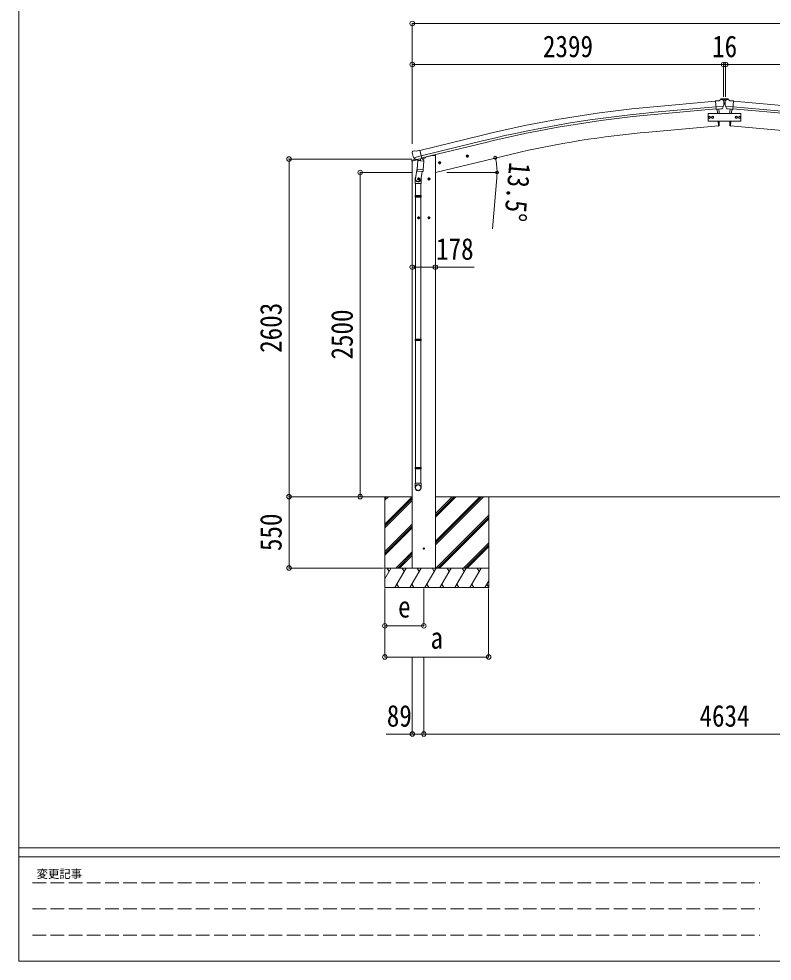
# Model space of a CAD drawing. Units: millimetres at full size, sheet at 1:35. Extents: x -9783 to 9892, y -6828 to 6752.
# Drawn here: x -9783 to -3978, y -6828 to 438 of the extents above; entities that cross this region are included whole.
import ezdxf
from ezdxf.enums import TextEntityAlignment as Align

# ---------------------------------------------------------------- set-up
doc = ezdxf.new("R2010")
doc.units = ezdxf.units.MM
doc.header["$LTSCALE"] = 35
doc.header["$PDMODE"] = 32
doc.header["$PDSIZE"] = 35
doc.linetypes.add('DASHED3', pattern=[4, 3, -1])
for name, color, linetype, lineweight in [('0-0_0', 7, 'Continuous', 9), ('0-1_本体', 4, 'Continuous', 9), ('0-2_部品', 7, 'Continuous', 9), ('0-3_ELV2', 3, 'Continuous', 9), ('0-A_寸法', 6, 'Continuous', 9), ('F-0_240', 7, 'Continuous', 9)]:
    doc.layers.add(name, color=color, linetype=linetype, lineweight=lineweight)
doc.styles.add('ＭＳ ゴシック', font='')
doc.styles.get('ＭＳ ゴシック').set_extended_font_data('MS Gothic')

msp = doc.modelspace()

# ---------------------------------------------------------------- linework, layer by layer
at = {"layer": '0-0_0'}
for p, q in [((-7348.36, -3246.73), (-6751.47, -3246.73)), ((-6962.47, -3274.06), (-6935.09, -3246.68)), ((-6962.47, -3259.92), (-6949.23, -3246.68)), ((-6962.47, -3246.73), (-6962.47, -3946.68)), ((-6962.47, -3457.9), (-6751.47, -3246.91)), ((-6962.47, -3472.05), (-6751.47, -3261.05)), ((-6573.47, -3617.69), (-6202.46, -3246.68)), ((-6573.47, -3589.4), (-6230.74, -3246.68)), ((-6573.47, -3603.54), (-6216.6, -3246.68)), ((-6573.47, -3405.56), (-6414.59, -3246.68)), ((-6573.47, -3391.41), (-6428.73, -3246.68)), ((-6573.47, -3377.27), (-6442.88, -3246.68)), ((-6573.47, -3246.73), (-3987.02, -3246.73)), ((-6162.47, -3246.68), (-6162.47, -3946.68)), ((-2117.15, -3246.72), (-4703.6, -3246.72)), ((-6962.47, -3486.19), (-6751.47, -3275.19)), ((-6568.62, -3796.68), (-6162.47, -3390.54)), ((-6554.47, -3796.68), (-6162.47, -3404.68)), ((-6962.47, -3670.04), (-6751.47, -3459.04)), ((-6962.47, -3684.18), (-6751.47, -3473.18)), ((-6962.47, -3698.32), (-6751.47, -3487.32)), ((-6540.33, -3796.68), (-6162.47, -3418.82)), ((-6356.48, -3796.68), (-6162.47, -3602.67)), ((-6342.34, -3796.68), (-6162.47, -3616.81)), ((-6328.2, -3796.68), (-6162.47, -3630.95)), ((-6876.98, -3796.68), (-6751.47, -3671.17)), ((-6862.84, -3796.68), (-6751.47, -3685.31)), ((-6848.7, -3796.68), (-6751.47, -3699.45)), ((-6962.47, -3880.51), (-6914.07, -3796.67)), ((-6162.47, -3796.68), (-6962.47, -3796.68)), ((-6929.08, -3822.66), (-6944.08, -3796.68)), ((-6885.21, -3946.68), (-6798.6, -3796.68)), ((-6813.61, -3822.66), (-6828.61, -3796.68)), ((-6769.74, -3946.68), (-6683.14, -3796.68)), ((-6573.47, -3796.68), (-6751.47, -3796.68)), ((-6698.14, -3822.66), (-6713.14, -3796.68)), ((-6654.27, -3946.68), (-6567.67, -3796.68)), ((-6582.67, -3822.66), (-6597.67, -3796.67)), ((-6538.8, -3946.68), (-6452.19, -3796.68)), ((-6467.2, -3822.66), (-6482.2, -3796.68)), ((-6423.33, -3946.68), (-6336.72, -3796.68)), ((-6366.73, -3796.68), (-6351.72, -3822.66)), ((-6307.86, -3946.68), (-6221.25, -3796.68)), ((-6236.25, -3822.66), (-6251.26, -3796.68)), ((-6870.21, -3920.7), (-6855.21, -3946.68)), ((-6754.74, -3920.7), (-6739.74, -3946.68)), ((-6639.27, -3920.7), (-6624.27, -3946.68)), ((-6523.8, -3920.7), (-6508.8, -3946.68)), ((-6408.33, -3920.7), (-6393.33, -3946.68)), ((-6292.86, -3920.7), (-6277.86, -3946.68)), ((-6192.39, -3946.68), (-6162.47, -3894.87)), ((-6177.39, -3920.7), (-6162.47, -3946.53)), ((-6962.47, -3946.68), (-6162.47, -3946.68))]:
    msp.add_line(p, q, dxfattribs=at)
msp.add_circle((-6662.47, -3646.68), 5, dxfattribs=at)
at = {"layer": '0-1_本体'}
for p, q in [((-4892.46, -240.12), (-4415.15, -196.8)), ((-3798.17, -240.12), (-4275.48, -196.8)), ((-4888.55, -283.16), (-4411.43, -239.86)), ((-4887.03, -299.88), (-4409.76, -256.56)), ((-4402.46, -259.73), (-4399.7, -291.21)), ((-4288.17, -259.73), (-4290.92, -291.21)), ((-3803.59, -299.87), (-4280.86, -256.56)), ((-3802.07, -283.16), (-4279.19, -239.85)), ((-4394.45, -351.21), (-4391.21, -388.35)), ((-4296.17, -351.21), (-4299.42, -388.34)), ((-4391.21, -388.35), (-4929.14, -435.41)), ((-4299.42, -388.34), (-3761.48, -435.41)), ((-6692, -576.53), (-6209.15, -458.95)), ((-6198.93, -500.94), (-6681.94, -618.44)), ((-6678, -634.87), (-6194.96, -517.25)), ((-6649.48, -629.16), (-6597.47, -616.68)), ((-6573.47, -616.68), (-6597.47, -616.68)), ((-5985.38, -605.49), (-6573.47, -746.68)), ((-6573.47, -616.68), (-6573.47, -3796.68)), ((-6751.47, -3796.68), (-6751.47, -660.12))]:
    msp.add_line(p, q, dxfattribs=at)
at = {"layer": '0-1_本体', "color": 6}
msp.add_line((-6573.47, -1476.86), (-6751.47, -1476.86), dxfattribs=at)
at = {"layer": '0-1_本体'}
for centre, radius, start, end in [((-4078.44, -9208.7), 9005.44, 95.18612, 103.68612), ((-4078.44, -9208.7), 8962.23, 95.18612, 103.68612), ((-4078.44, -9208.7), 8945.44, 95.18612, 103.68612), ((-4282.88, -7813.82), 7406.65, 95.00571, 103.2889)]:
    msp.add_arc(centre, radius, start, end, dxfattribs=at)
at = {"layer": '0-2_部品'}
for p, q in [((-4388.52, -193.37), (-4415.09, -195.7)), ((-4409.43, -260.36), (-4415.09, -195.7)), ((-4388.52, -193.37), (-4376.8, -186.61)), ((-4361.9, -185.02), (-4375.56, -186.21)), ((-4352.76, -190.77), (-4358.25, -186.17)), ((-4351.7, -192.81), (-4351.58, -194.16)), ((-4338.92, -192.81), (-4339.04, -194.15)), ((-4337.86, -190.77), (-4332.38, -186.17)), ((-4328.73, -185.02), (-4315.06, -186.21)), ((-4302.1, -193.37), (-4313.82, -186.6)), ((-4302.1, -193.37), (-4275.54, -195.69)), ((-4281.19, -260.35), (-4275.54, -195.69)), ((-4352.22, -235.66), (-4411.14, -240.82)), ((-4399.47, -259.49), (-4409.43, -260.36)), ((-4399.7, -291.21), (-4402.46, -259.73)), ((-4386.59, -280.53), (-4388.09, -258.57)), ((-4386.13, -291.21), (-4386.59, -280.53)), ((-4365.86, -256.55), (-4373.57, -257.22)), ((-4363.47, -255.15), (-4352.54, -236.21)), ((-4338.4, -235.66), (-4279.48, -240.81)), ((-4327.15, -255.14), (-4338.08, -236.2)), ((-4324.76, -256.54), (-4317.06, -257.22)), ((-4304.5, -291.21), (-4304.04, -280.52)), ((-4304.04, -280.52), (-4302.53, -258.57)), ((-4291.16, -259.48), (-4281.19, -260.35)), ((-4290.92, -291.21), (-4288.17, -259.73)), ((-4391.41, -386.06), (-4394.45, -351.21)), ((-4386.01, -385.61), (-4385.17, -359.98)), ((-4385.17, -359.98), (-4385.11, -351.21)), ((-4305.45, -359.98), (-4305.52, -351.21)), ((-4304.62, -385.61), (-4305.45, -359.98)), ((-4299.22, -386.06), (-4296.17, -351.21)), ((-4391.16, -388.83), (-4391.41, -386.06)), ((-4388.55, -388.44), (-4391.16, -388.83)), ((-4302.07, -388.44), (-4299.46, -388.83)), ((-4299.46, -388.83), (-4299.22, -386.06)), ((-6745.98, -582.31), (-6732.8, -579.14)), ((-6718.24, -581.82), (-6731.5, -579.12)), ((-6718.24, -581.82), (-6692.31, -575.59)), ((-6754.04, -660.73), (-6712.34, -650.72)), ((-6754.04, -653.84), (-6754.04, -660.73)), ((-6753.3, -593.13), (-6753.02, -594.28)), ((-6749.08, -584.56), (-6752.94, -590.85)), ((-6726.35, -644.83), (-6751.74, -650.93)), ((-6739.24, -633.44), (-6681.74, -619.63)), ((-6722.39, -648.35), (-6738.77, -633.86)), ((-6719.68, -648.92), (-6712.16, -647.11)), ((-6718.93, -648.45), (-6717.4, -648.09)), ((-6717.4, -648.09), (-6680.7, -639.28)), ((-6715.56, -648.31), (-6715.62, -649.06)), ((-6714.86, -650.1), (-6689.05, -656.53)), ((-6706.17, -652.26), (-6706.4, -655.55)), ((-6686.65, -641.1), (-6687.67, -655.71)), ((-6680.7, -639.28), (-6679.17, -638.91)), ((-6677.61, -636.8), (-6676.67, -636.87)), ((-6676.67, -636.87), (-6663.36, -652.19)), ((-6672.72, -641.21), (-6653.32, -636.55)), ((-6663.36, -652.19), (-6663.8, -658.53)), ((-6649.48, -627.93), (-6649.48, -631.69)), ((-6335.97, -622.91), (-6316.52, -618.24)), ((-6331.41, -615.13), (-6333.54, -622.33)), ((-6324.11, -613.38), (-6331.41, -615.13)), ((-6323.91, -630.3), (-6328.58, -610.85)), ((-6318.95, -618.83), (-6324.11, -613.38)), ((-6321.08, -626.02), (-6318.95, -618.83)), ((-6710.88, -697.51), (-6726.8, -793.68)), ((-6713.47, -734.75), (-6712.6, -722.28)), ((-6707.94, -655.44), (-6712.62, -722.28)), ((-6666.93, -725.47), (-6712.62, -722.28)), ((-6662.25, -658.64), (-6707.94, -655.44)), ((-6666.94, -725.47), (-6667.83, -738.17)), ((-6666.93, -725.47), (-6662.25, -658.64)), ((-6549.9, -674.27), (-6530.45, -669.6)), ((-6545.34, -666.49), (-6547.48, -673.69)), ((-6538.05, -664.74), (-6545.34, -666.49)), ((-6537.84, -681.66), (-6542.51, -662.21)), ((-6532.88, -670.19), (-6538.05, -664.74)), ((-6535.01, -677.38), (-6532.88, -670.19)), ((-6728.95, -830.85), (-6728.95, -796.49)), ((-6713.08, -736.1), (-6713.08, -736.1)), ((-6692.47, -796.92), (-6712.47, -796.92)), ((-6711.63, -736.88), (-6669.93, -739.8)), ((-6702.47, -789.41), (-6708.97, -793.16)), ((-6708.97, -793.16), (-6708.97, -800.67)), ((-6702.47, -806.92), (-6702.47, -786.92)), ((-6695.97, -793.16), (-6702.47, -789.41)), ((-6675.36, -739.42), (-6686.09, -803.01)), ((-6682.95, -796.19), (-6682.95, -830.85)), ((-6612.47, -796.92), (-6632.47, -796.92)), ((-6622.47, -789.41), (-6628.97, -793.16)), ((-6628.97, -793.16), (-6628.97, -800.67)), ((-6622.47, -806.92), (-6622.47, -786.92)), ((-6615.97, -793.16), (-6622.47, -789.41)), ((-6682.95, -830.85), (-6728.95, -830.85)), ((-6726.95, -830.85), (-6726.95, -924.85)), ((-6708.97, -800.67), (-6702.47, -804.42)), ((-6684.95, -830.85), (-6684.95, -924.85)), ((-6628.97, -800.67), (-6622.47, -804.42)), ((-6728.95, -926.85), (-6727.95, -924.85)), ((-6682.95, -926.85), (-6728.95, -926.85)), ((-6682.95, -934.85), (-6728.95, -934.85)), ((-6683.95, -924.85), (-6727.95, -924.85)), ((-6683.95, -936.85), (-6727.95, -936.85)), ((-6726.95, -936.85), (-6726.95, -2031.03)), ((-6684.95, -936.85), (-6684.95, -2031.03)), ((-6682.95, -926.85), (-6683.95, -924.85)), ((-6682.95, -934.85), (-6683.95, -936.85)), ((-6682.95, -926.85), (-6682.95, -934.85)), ((-6702.47, -1089.41), (-6708.97, -1093.16)), ((-6702.47, -1106.92), (-6702.47, -1086.92)), ((-6695.97, -1093.16), (-6702.47, -1089.41)), ((-6622.47, -1089.41), (-6628.97, -1093.16)), ((-6622.47, -1106.92), (-6622.47, -1086.92)), ((-6615.97, -1093.16), (-6622.47, -1089.41)), ((-6692.47, -1096.92), (-6712.47, -1096.92)), ((-6708.97, -1093.16), (-6708.97, -1100.67)), ((-6708.97, -1100.67), (-6702.47, -1104.42)), ((-6612.47, -1096.92), (-6632.47, -1096.92)), ((-6628.97, -1093.16), (-6628.97, -1100.67)), ((-6628.97, -1100.67), (-6622.47, -1104.42)), ((-6728.95, -2033.03), (-6727.95, -2031.03)), ((-6682.95, -2033.03), (-6728.95, -2033.03)), ((-6683.95, -2031.03), (-6727.95, -2031.03)), ((-6682.95, -2033.03), (-6683.95, -2031.03)), ((-6682.95, -2033.03), (-6682.95, -2041.03)), ((-6682.95, -2041.03), (-6728.95, -2041.03)), ((-6683.95, -2043.03), (-6727.95, -2043.03)), ((-6726.95, -2043.03), (-6726.95, -3021.22)), ((-6684.95, -2043.03), (-6684.95, -3021.22)), ((-6682.95, -2041.03), (-6683.95, -2043.03)), ((-6728.95, -3023.22), (-6727.95, -3021.22)), ((-6682.95, -3023.22), (-6728.95, -3023.22)), ((-6682.95, -3031.22), (-6728.95, -3031.22)), ((-6683.95, -3021.22), (-6727.95, -3021.22)), ((-6683.95, -3033.22), (-6727.95, -3033.22)), ((-6726.95, -3033.22), (-6726.95, -3143.22)), ((-6684.95, -3033.22), (-6684.95, -3143.22)), ((-6682.95, -3023.22), (-6683.95, -3021.22)), ((-6682.95, -3031.22), (-6683.95, -3033.22)), ((-6682.95, -3023.22), (-6682.95, -3031.22)), ((-6728.95, -3177.36), (-6728.95, -3143.22)), ((-6682.95, -3143.22), (-6728.95, -3143.22)), ((-6682.95, -3177.36), (-6682.95, -3143.22))]:
    msp.add_line(p, q, dxfattribs=at)
for points in [[(-4399.47, -259.49), (-4399.2, -259.55), (-4373.82, -257.33), (-4373.57, -257.22)], [(-4352.15, -235.03), (-4352.44, -236.01), (-4352.54, -236.21)], [(-4338.47, -235.02), (-4338.19, -236.01), (-4338.08, -236.2)], [(-4291.16, -259.48), (-4291.43, -259.55), (-4316.8, -257.33), (-4317.06, -257.22)], [(-6686.88, -641.04), (-6677.16, -638.71), (-6692.31, -575.59)], [(-6739.51, -632.86), (-6738.93, -633.7), (-6738.77, -633.86)], [(-6686.88, -641.04), (-6687.12, -641.19), (-6711.88, -647.14), (-6712.16, -647.11)], [(-6333.54, -622.33), (-6328.38, -627.77), (-6321.08, -626.02)], [(-6547.48, -673.69), (-6542.31, -679.13), (-6535.01, -677.38)], [(-6702.47, -804.42), (-6695.97, -800.67), (-6695.97, -793.16)], [(-6622.47, -804.42), (-6615.97, -800.67), (-6615.97, -793.16)], [(-6728.95, -926.85), (-6728.95, -934.85), (-6727.95, -936.85)], [(-6702.47, -1104.42), (-6695.97, -1100.67), (-6695.97, -1093.16)], [(-6622.47, -1104.42), (-6615.97, -1100.67), (-6615.97, -1093.16)], [(-6728.95, -2033.03), (-6728.95, -2041.03), (-6727.95, -2043.03)], [(-6728.95, -3023.22), (-6728.95, -3031.22), (-6727.95, -3033.22)]]:
    msp.add_lwpolyline(points, dxfattribs=at)
for centre, radius in [((-4437.31, -321.21), 6.5), ((-4253.31, -321.21), 6.5), ((-6326.24, -620.58), 8.5), ((-6326.24, -620.58), 7.7), ((-6326.24, -620.58), 6.5), ((-6540.18, -671.94), 8.5), ((-6540.18, -671.94), 7.7), ((-6540.18, -671.94), 6.5), ((-6702.47, -796.92), 8.5), ((-6702.47, -796.92), 7.7), ((-6702.47, -796.92), 6.5), ((-6622.47, -796.92), 8.5), ((-6622.47, -796.92), 7.7), ((-6622.47, -796.92), 6.5), ((-6702.47, -1096.92), 8.5), ((-6702.47, -1096.92), 7.7), ((-6622.47, -1096.92), 8.5), ((-6622.47, -1096.92), 7.7), ((-6702.47, -1096.92), 6.5), ((-6622.47, -1096.92), 6.5)]:
    msp.add_circle(centre, radius, dxfattribs=at)
at = {"layer": '0-2_部品', "color": 4}
msp.add_circle((-6662.47, -3646.68), 4.5, dxfattribs=at)
at = {"layer": '0-2_部品'}
for centre, radius, start, end in [((-4375.3, -189.2), 3, 95, 120), ((-4361.46, -190), 5, 50.00648, 94.99352), ((-4553.21, -211.8), 202.4, 353.4085, 5), ((-4137.41, -211.79), 202.4, 175, 186.5915), ((-4329.16, -190), 5, 85.00648, 129.99352), ((-4315.32, -189.2), 3, 60, 85), ((-4388.99, -385.48), 3, 278.50322, 357.46219), ((-4301.63, -385.47), 3, 182.53781, 261.49678), ((-6732.1, -582.06), 3, 78.5, 103.5), ((-6751.04, -653.84), 3, 103.5, 180), ((-6556.22, -547.03), 202.4, 193.5, 205.09125), ((-6744.82, -587.17), 5, 103.5, 148.5), ((-6719.05, -647.97), 0.5, 248.23754, 283.5), ((-6716.06, -648.28), 0.5, 356, 103.5), ((-6714.62, -649.13), 1, 176, 256), ((-6686.05, -641.18), 0.604, 100.59842, 172.20595), ((-6679.29, -638.42), 0.5, 283.5, 318.76246), ((-6654.48, -631.69), 5, 283.5, 0), ((-6688.69, -655.56), 1.03, 250.03897, 351.96569), ((-6698.95, -796.49), 30, 177.45142, 180), ((-6711.53, -734.92), 1.95, 175.04017, 217.47766), ((-6711.49, -734.89), 2, 217.40962, 266), ((-6669.79, -737.8), 2, 266, 349.46843)]:
    msp.add_arc(centre, radius, start, end, dxfattribs=at)
for centre, major_axis, ratio, start_param, end_param in [((-4347.37, -188.77), (-15.35, 3.44), 0.101033, 5.9751426, 5.9753737), ((-4354.69, -193.07), (2.71, -1.31), 0.997474, 0.5366567, 1.3225652), ((-4335.93, -193.06), (-2.71, -1.31), 0.997474, 4.9606201, 5.7465286), ((-4343.25, -188.76), (15.35, 3.44), 0.101033, 0.3078116, 0.3080427), ((-4366.13, -253.55), (1.62, -2.54), 0.997631, 5.8041905, 5.8929484), ((-4366.2, -253.44), (-3.5, 2.17), 0.650902, 2.1145521, 2.1873627), ((-4366.07, -253.64), (1.62, -2.54), 0.997631, 5.965759, 6.7621801), ((-4324.55, -253.63), (-1.62, -2.54), 0.997631, 5.8041905, 6.6006116), ((-4324.42, -253.44), (3.5, 2.17), 0.650902, 4.0958226, 4.1686332), ((-4324.49, -253.55), (-1.62, -2.54), 0.997631, 0.3902369, 0.4789948), ((-6750.38, -592.42), (-1.57, -2.57), 0.99628, 4.712389, 5.4996506), ((-6720.4, -646.09), (-0.73, -2.92), 0.997631, 5.8041905, 6.6006116), ((-6720.35, -645.87), (2.63, 3.16), 0.650902, 4.0958226, 4.1686332), ((-6720.38, -645.99), (-0.73, -2.92), 0.997631, 0.3902369, 0.4789948), ((-6705.95, -796.19), (23, 0), 0.996195, 2.5560258, 6.5663028), ((-6705.95, -796.19), (21, 0), 0.996195, 2.9349147, 5.9512394), ((-6705.95, -3175.62), (-23, 0), 0.996195, 3.1415927, 6.2831853), ((-6705.95, -3177.36), (-23, 0), 0.996195, 3.1415927, 6.2831853), ((-6705.95, -3177.36), (0, -23.43), 0.981806, 4.712389, 7.8539816)]:
    msp.add_ellipse(centre, major_axis=major_axis, ratio=ratio, start_param=start_param, end_param=end_param, dxfattribs=at)
msp.add_ellipse((-6705.95, -3177.36), major_axis=(21, 0), ratio=0.996195, dxfattribs=at)
at = {"layer": '0-3_ELV2'}
for p, q in [((-4349.31, -177.95), (-4373.45, -180.06)), ((-4349.31, -177.95), (-4341.31, -177.95)), ((-4344.05, -182.67), (-4343.21, -182.67)), ((-4344.05, -215.37), (-4343.21, -215.37)), ((-4341.31, -177.95), (-4317.17, -180.06)), ((-4313.81, -185.88), (-4317.17, -180.06)), ((-4313.81, -186.55), (-4313.81, -185.88)), ((-4351.06, -219.45), (-4339.67, -219.45))]:
    msp.add_line(p, q, dxfattribs=at)
at = {"layer": '0-3_ELV2', "color": 6}
for p, q in [((-6751.32, -5076.83), (-6662.32, -5076.83)), ((-6662.32, -5076.83), (-2028.3, -5076.83))]:
    msp.add_line(p, q, dxfattribs=at)
at = {"layer": '0-3_ELV2'}
for points in [[(-4376.81, -186.46), (-4376.81, -185.88), (-4373.45, -180.06)], [(-4346.57, -181.83), (-4347.41, -181.83), (-4347.41, -182.67), (-4346.57, -182.67)], [(-4346.57, -214.53), (-4347.41, -214.53), (-4347.41, -215.37), (-4346.57, -215.37)], [(-4344.89, -180.99), (-4344.89, -180.15), (-4345.73, -180.15), (-4345.73, -180.99)], [(-4345.73, -183.51), (-4345.73, -184.35), (-4344.89, -184.35), (-4344.89, -183.51)], [(-4344.89, -213.69), (-4344.89, -212.85), (-4345.73, -212.85), (-4345.73, -213.69)], [(-4345.73, -216.21), (-4345.73, -217.05), (-4344.89, -217.05), (-4344.89, -216.21)], [(-4343.21, -182.67), (-4343.21, -181.83), (-4344.05, -181.83)], [(-4343.21, -215.37), (-4343.21, -214.53), (-4344.05, -214.53)]]:
    msp.add_lwpolyline(points, dxfattribs=at)
for points in [[(-4220.31, -351.21), (-4220.31, -291.21), (-4470.31, -291.21), (-4470.31, -351.21)], [(-4468.32, -321.21), (-4464.56, -314.71), (-4457.06, -314.71), (-4453.31, -321.21), (-4457.06, -327.71), (-4464.56, -327.71)], [(-4444.82, -321.21), (-4441.06, -314.71), (-4433.56, -314.71), (-4429.81, -321.21), (-4433.56, -327.71), (-4441.06, -327.71)], [(-4245.81, -321.21), (-4249.56, -314.71), (-4257.06, -314.71), (-4260.82, -321.21), (-4257.06, -327.71), (-4249.56, -327.71)], [(-4222.31, -321.21), (-4226.06, -314.71), (-4233.56, -314.71), (-4237.32, -321.21), (-4233.56, -327.71), (-4226.06, -327.71)]]:
    msp.add_lwpolyline(points, close=True, dxfattribs=at)
for centre, radius in [((-4345.31, -182.25), 3.5), ((-4345.31, -214.95), 3.5), ((-4460.81, -321.21), 8.5), ((-4460.81, -321.21), 7.7), ((-4460.81, -321.21), 6.5), ((-4437.31, -321.21), 8.5), ((-4437.31, -321.21), 7.7), ((-4437.31, -321.21), 6.5), ((-4253.31, -321.21), 8.5), ((-4253.31, -321.21), 7.7), ((-4253.31, -321.21), 6.5), ((-4229.81, -321.21), 8.5), ((-4229.81, -321.21), 7.7), ((-4229.81, -321.21), 6.5)]:
    msp.add_circle(centre, radius, dxfattribs=at)
for centre, start, end in [((-4346.57, -180.99), 270, 0), ((-4346.57, -183.51), 0, 90), ((-4346.57, -213.69), 270, 0), ((-4346.57, -216.21), 0, 90), ((-4344.05, -180.99), 180, 270), ((-4344.05, -183.51), 90, 180), ((-4344.05, -213.69), 180, 270), ((-4344.05, -216.21), 90, 180)]:
    msp.add_arc(centre, 0.84, start, end, dxfattribs=at)
at = {"layer": '0-A_寸法'}
for p, q in [((-6751.47, 401.68), (-6751.47, 85.06)), ((-6751.47, 401.68), (-1937.47, 401.68)), ((-6751.47, 85.06), (-6751.47, -527.16)), ((-6751.47, 85.06), (-6751.47, 85.06)), ((-6751.47, 85.06), (-4352.47, 85.06)), ((-4352.47, 85.06), (-4352.47, -164.7)), ((-4336.47, 85.06), (-4352.47, 85.06)), ((-1937.47, 85.06), (-4336.47, 85.06)), ((-4336.47, 85.06), (-4336.47, -164.7)), ((-7701.05, -643.68), (-6755.97, -643.68)), ((-7701.05, -3246.68), (-7701.05, -643.68)), ((-7153.08, -746.68), (-6755.97, -746.68)), ((-7153.08, -3246.68), (-7153.08, -746.68)), ((-6483.97, -746.68), (-6097.12, -746.68)), ((-6099.97, -789.14), (-6134.34, -1181.63)), ((-6573.47, -1476.86), (-6273.47, -1476.86)), ((-7701.05, -3246.68), (-6972.94, -3246.68)), ((-7701.05, -3796.68), (-7701.05, -3246.68)), ((-7701.05, -3796.68), (-6972.94, -3796.68)), ((-6962.72, -4483.04), (-6962.72, -3954.1)), ((-6962.72, -4243.06), (-6962.72, -3954.1)), ((-6662.47, -4243.06), (-6662.47, -3954.1)), ((-6162.72, -4483.04), (-6162.72, -3954.1)), ((-6662.47, -4243.06), (-6962.72, -4243.06)), ((-6962.72, -4483.04), (-6162.72, -4483.04)), ((-6751.32, -5076.83), (-6751.32, -4483.04)), ((-6662.32, -5076.83), (-6662.32, -4483.04)), ((-6751.32, -5076.83), (-6951.32, -5076.83))]:
    msp.add_line(p, q, dxfattribs=at)
for centre in [(-6111.57, -633.02), (-6098.12, -746.68)]:
    msp.add_circle(centre, 10.62, dxfattribs=at)
for start, end in [(0, 13.5), (354.99678, 0)]:
    msp.add_arc((-6584.97, -746.68), 486.86, start, end, dxfattribs=at)
for p in [(-6751.47, 401.68), (-6751.47, 85.06), (-4352.47, 85.06), (-4336.47, 85.06), (-7701.05, -643.68), (-7153.08, -746.68), (-6751.47, -1476.86), (-6573.47, -1476.86), (-7701.05, -3246.68), (-7153.08, -3246.68), (-7701.05, -3796.68), (-6962.72, -4243.06), (-6662.47, -4243.06), (-6962.72, -4483.04), (-6162.72, -4483.04), (-6751.32, -5076.83), (-6662.32, -5076.83)]:
    msp.add_point(p, dxfattribs=at)
at = {"layer": 'F-0_240', "color": 5}
for p, q in [((-9783.03, 6751.9), (-9783.03, -6828.1)), ((-9783.03, -5953.1), (9396.97, -5953.1)), ((-9783.03, -6023.1), (6285.75, -6023.1)), ((-9783.03, -6828.1), (9396.97, -6828.1))]:
    msp.add_line(p, q, dxfattribs=at)
at = {"layer": 'F-0_240', "color": 4, "linetype": 'DASHED3'}
for p, q in [((-9678.03, -6224.35), (-4074.25, -6224.35)), ((-9678.03, -6425.6), (-4074.25, -6425.6)), ((-9678.03, -6626.85), (-4074.25, -6626.85))]:
    msp.add_line(p, q, dxfattribs=at)

# ---------------------------------------------------------------- texts
at = {"layer": '0-A_寸法', "color": 7, "style": 'ＭＳ ゴシック', "width": 0.85}
for s, p in [('2399', (-5744.47, 92.06)), ('16', (-4440.72, 92.06)), ('178', (-6567.85, -1469.86)), ('e', (-6860.85, -4228.69)), ('a', (-6610.85, -4468.67)), ('89', (-6947.57, -5069.83)), ('4634', (-4537.81, -5069.83))]:
    msp.add_text(s, height=166.8, dxfattribs=at).set_placement(p, align=Align.BOTTOM_LEFT)
for s, rotation, p in [('13.5°', 264.997, (-6052.82, -659)), ('2603', 90, (-7708.05, -2137.68)), ('2500', 90, (-7160.08, -2189.18)), ('550', 90, (-7708.05, -3666.05))]:
    msp.add_text(s, height=166.8, rotation=rotation, dxfattribs=at).set_placement(p, align=Align.BOTTOM_LEFT)
at = {"layer": 'F-0_240', "style": 'ＭＳ ゴシック'}
msp.add_text('変更記事', height=64.15, dxfattribs=at).set_placement((-9646.27, -6206.85), align=Align.BOTTOM_LEFT)

doc.saveas('drawing.dxf')
